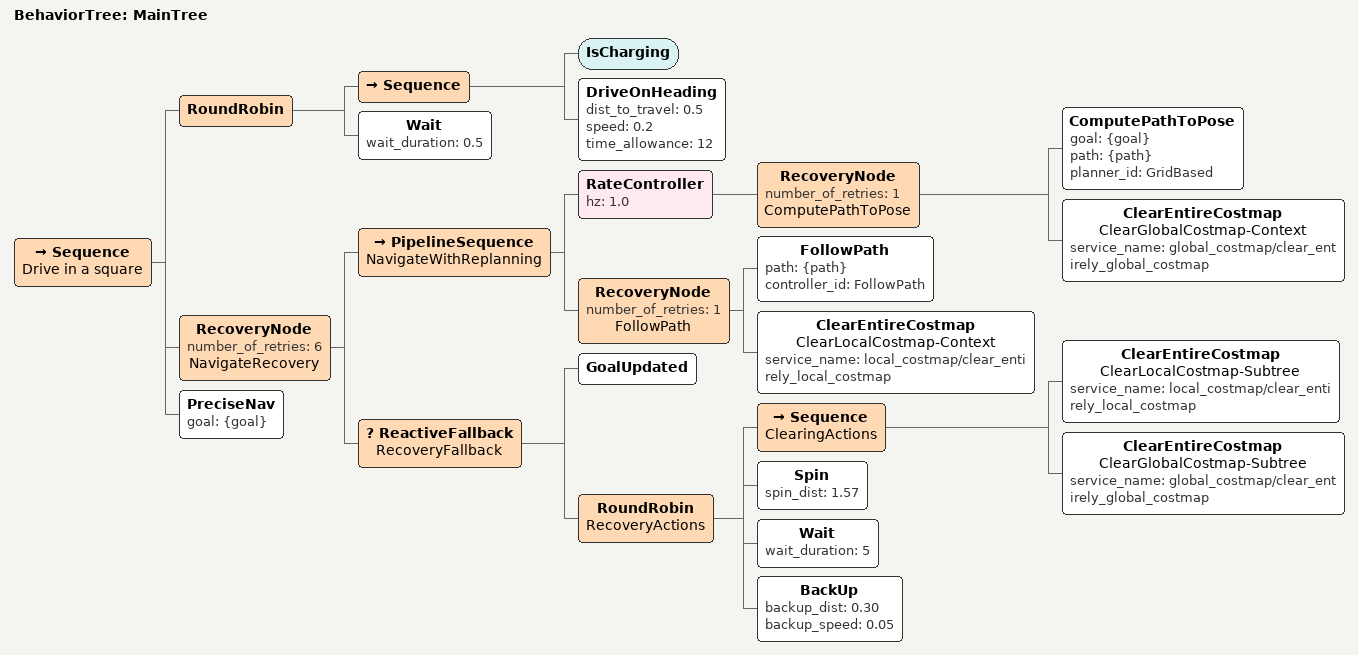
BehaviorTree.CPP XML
<!--
  his Behavior Tree drives in a square for odometry calibration experiments
-->

<root main_tree_to_execute="MainTree">
  <BehaviorTree ID="MainTree">
  <Sequence name="Drive in a square">
    <RoundRobin>
      <Sequence>
        <IsCharging/>
        <DriveOnHeading dist_to_travel="0.5" speed="0.2" time_allowance="12"/>
      </Sequence>
      <Wait wait_duration="0.5"/>
    </RoundRobin>

    <RecoveryNode number_of_retries="6" name="NavigateRecovery">
      <PipelineSequence name="NavigateWithReplanning">
        <RateController hz="1.0">
          <RecoveryNode number_of_retries="1" name="ComputePathToPose">
            <ComputePathToPose goal="{goal}" path="{path}" planner_id="GridBased"/>
            <ClearEntireCostmap name="ClearGlobalCostmap-Context" service_name="global_costmap/clear_entirely_global_costmap"/>
          </RecoveryNode>
        </RateController>
        <RecoveryNode number_of_retries="1" name="FollowPath">
          <FollowPath path="{path}" controller_id="FollowPath"/>
          <ClearEntireCostmap name="ClearLocalCostmap-Context" service_name="local_costmap/clear_entirely_local_costmap"/>
        </RecoveryNode>
      </PipelineSequence>
      <ReactiveFallback name="RecoveryFallback">
        <GoalUpdated/>
        <RoundRobin name="RecoveryActions">
          <Sequence name="ClearingActions">
            <ClearEntireCostmap name="ClearLocalCostmap-Subtree" service_name="local_costmap/clear_entirely_local_costmap"/>
            <ClearEntireCostmap name="ClearGlobalCostmap-Subtree" service_name="global_costmap/clear_entirely_global_costmap"/>
          </Sequence>
          <Spin spin_dist="1.57"/>
          <Wait wait_duration="5"/>
          <BackUp backup_dist="0.30" backup_speed="0.05"/>
        </RoundRobin>
      </ReactiveFallback>
    </RecoveryNode>
    <PreciseNav  goal="{goal}" />
    </Sequence>
  </BehaviorTree>
</root>
